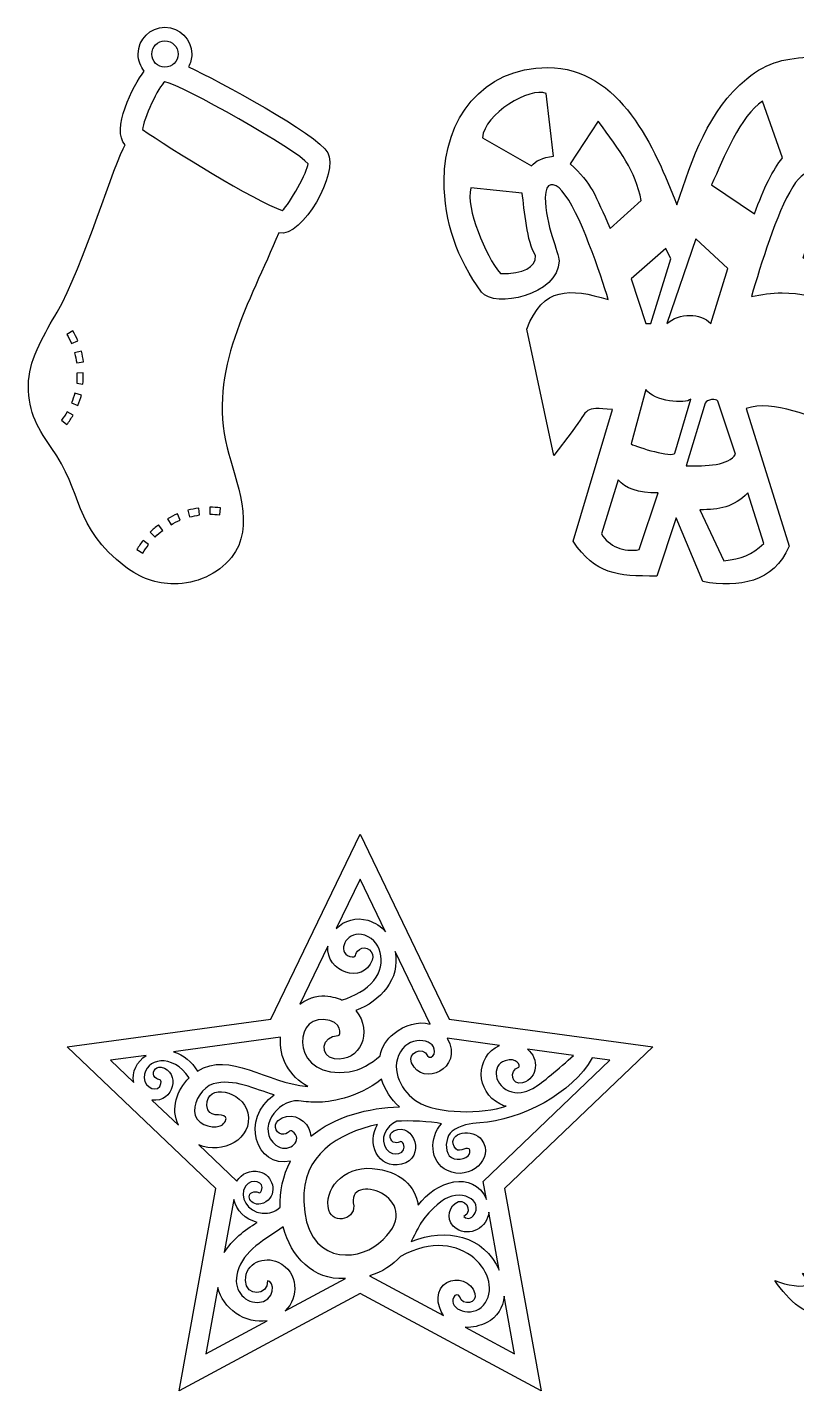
# Model space of a CAD drawing. Header units: centimetres. Extents: x 1 to 127, y -92 to 6.
# Drawn here: x 36.27 to 50.08, y -34.12 to -9.63 of the extents above; entities that cross this region are included whole.
import ezdxf

# ---------------------------------------------------------------- set-up
doc = ezdxf.new("R2010")
doc.units = ezdxf.units.CM
doc.header["$MEASUREMENT"] = 0
doc.layers.add('layer 1', color=7, linetype='Continuous')

msp = doc.modelspace()

# ---------------------------------------------------------------- linework, layer by layer
at = {"layer": 'layer 1', "color": 250}
for points, knots in [([(39.16274, -10.33747), (39.20038, -10.2689), (39.22182, -10.19015), (39.22182, -10.10641), (39.22182, -10.10641), (39.22182, -9.84086), (39.00656, -9.6256), (38.74101, -9.6256), (38.74101, -9.6256), (38.47546, -9.6256), (38.2602, -9.84086), (38.2602, -10.10641), (38.2602, -10.10641), (38.2602, -10.22255), (38.30138, -10.32907), (38.36994, -10.41218), (38.36994, -10.41218), (38.16886, -10.66681), (37.76203, -11.47661), (38.02785, -11.73538), (38.02785, -11.73538), (37.84247, -12.02048), (37.27611, -13.92237), (36.80341, -14.74532), (36.80341, -14.74532), (36.60013, -15.09916), (36.31344, -15.5589), (36.29348, -15.9747), (36.29348, -15.9747), (36.26891, -16.48536), (36.41481, -16.77496), (36.70053, -17.17425), (36.70053, -17.17425), (37.28315, -17.98825), (37.07688, -18.58836), (38.03832, -19.32276), (38.03832, -19.32276), (38.28935, -19.5145), (38.58848, -19.62559), (38.90533, -19.62559), (38.90533, -19.62559), (39.29736, -19.62562), (39.68675, -19.45541), (39.93575, -19.14942), (39.93575, -19.14942), (40.37671, -18.60746), (40.00974, -17.78298), (39.85693, -17.18027), (39.85693, -17.18027), (39.50376, -15.78653), (40.26629, -14.57707), (40.78322, -13.31922), (40.78322, -13.31922), (41.21416, -13.41619), (41.86452, -12.22357), (41.66416, -11.87875), (41.66416, -11.87875), (41.46682, -11.53892), (39.69978, -10.58391), (39.16274, -10.33747)], [0, 0, 0, 0, 0.0625, 0.0625, 0.0625, 0.0625, 0.125, 0.125, 0.125, 0.125, 0.1875, 0.1875, 0.1875, 0.1875, 0.25, 0.25, 0.25, 0.25, 0.3125, 0.3125, 0.3125, 0.3125, 0.375, 0.375, 0.375, 0.375, 0.4375, 0.4375, 0.4375, 0.4375, 0.5, 0.5, 0.5, 0.5, 0.5625, 0.5625, 0.5625, 0.5625, 0.625, 0.625, 0.625, 0.625, 0.6875, 0.6875, 0.6875, 0.6875, 0.75, 0.75, 0.75, 0.75, 0.8125, 0.8125, 0.8125, 0.8125, 0.875, 0.875, 0.875, 0.875, 1, 1, 1, 1]), ([(49.1858, -10.55089), (48.49048, -11.12078), (48.21144, -11.98522), (47.93232, -12.81256), (47.93232, -12.81256), (47.53524, -11.80184), (46.91834, -10.34866), (45.61498, -10.34866), (45.61498, -10.34866), (44.43486, -10.34866), (43.75333, -11.27807), (43.75333, -12.38206), (43.75333, -12.38206), (43.75333, -13.12177), (43.98559, -13.78971), (44.42715, -14.38269), (44.42715, -14.38269), (44.65186, -14.68445), (45.81622, -14.43889), (45.81622, -13.82065), (45.81622, -13.82065), (45.81622, -13.68774), (45.57006, -13.1656), (45.57006, -12.6841), (45.57006, -12.6841), (45.57006, -12.38733), (45.72887, -12.40713), (45.86959, -12.56386), (45.86959, -12.56386), (46.18424, -12.91438), (46.57056, -14.09495), (46.69922, -14.51398), (46.69922, -14.51398), (46.00805, -14.31378), (45.52666, -14.27893), (45.23868, -15.04742), (45.23868, -15.04742), (45.23868, -15.04742), (45.72217, -17.31671), (45.72217, -17.31671), (45.72217, -17.31671), (45.72217, -17.31671), (46.04971, -16.88585), (46.04971, -16.88585), (46.04971, -16.88585), (46.38433, -16.44571), (46.22634, -16.45813), (46.7787, -16.48911), (46.7787, -16.48911), (46.7787, -16.48911), (46.06777, -18.85939), (46.06777, -18.85939), (46.06777, -18.85939), (46.4812, -19.45547), (46.83931, -19.48499), (47.5722, -19.48499), (47.5722, -19.48499), (47.5722, -19.48499), (47.92206, -18.44016), (47.92206, -18.44016), (47.92206, -18.44016), (47.92206, -18.44016), (48.39804, -19.58473), (48.39804, -19.58473), (48.39804, -19.58473), (49.05063, -19.69779), (49.65931, -19.60394), (49.94916, -18.94924), (49.94916, -18.94924), (49.94916, -18.94924), (49.17741, -16.47259), (49.17741, -16.47259), (49.17741, -16.47259), (49.66943, -16.30702), (50.36982, -16.63205), (50.8348, -16.82085), (50.8348, -16.82085), (50.8348, -16.82085), (51.32277, -15.14127), (51.32277, -15.14127), (51.32277, -15.14127), (50.916, -14.63834), (50.50001, -14.39781), (49.82056, -14.39781), (49.82056, -14.39781), (49.63494, -14.39781), (49.45066, -14.42151), (49.27008, -14.46267), (49.27008, -14.46267), (49.44813, -13.88573), (49.70946, -12.97861), (50.01553, -12.48906), (50.01553, -12.48906), (50.27206, -12.07872), (50.6223, -12.06963), (50.44273, -12.90853), (50.44273, -12.90853), (50.38252, -13.18984), (50.28703, -13.48922), (50.20231, -13.76732), (50.20231, -13.76732), (50.62602, -14.09239), (51.1882, -14.31571), (51.69234, -14.03361), (51.69234, -14.03361), (52.06871, -13.13767), (52.52076, -11.70422), (51.91482, -10.82255), (51.91482, -10.82255), (52.16579, -10.26904), (51.76386, -9.6256), (51.14257, -9.6256), (51.14257, -9.6256), (50.78509, -9.6256), (50.47936, -9.84694), (50.35484, -10.16002), (50.35484, -10.16002), (49.90737, -10.18097), (49.57261, -10.23387), (49.1858, -10.55089)], [0, 0, 0, 0, 0.03225806, 0.03225806, 0.03225806, 0.03225806, 0.06451613, 0.06451613, 0.06451613, 0.06451613, 0.09677419, 0.09677419, 0.09677419, 0.09677419, 0.12903226, 0.12903226, 0.12903226, 0.12903226, 0.16129032, 0.16129032, 0.16129032, 0.16129032, 0.19354839, 0.19354839, 0.19354839, 0.19354839, 0.22580645, 0.22580645, 0.22580645, 0.22580645, 0.25806452, 0.25806452, 0.25806452, 0.25806452, 0.29032258, 0.29032258, 0.29032258, 0.29032258, 0.32258065, 0.32258065, 0.32258065, 0.32258065, 0.35483871, 0.35483871, 0.35483871, 0.35483871, 0.38709677, 0.38709677, 0.38709677, 0.38709677, 0.41935484, 0.41935484, 0.41935484, 0.41935484, 0.4516129, 0.4516129, 0.4516129, 0.4516129, 0.48387097, 0.48387097, 0.48387097, 0.48387097, 0.51612903, 0.51612903, 0.51612903, 0.51612903, 0.5483871, 0.5483871, 0.5483871, 0.5483871, 0.58064516, 0.58064516, 0.58064516, 0.58064516, 0.61290323, 0.61290323, 0.61290323, 0.61290323, 0.64516129, 0.64516129, 0.64516129, 0.64516129, 0.67741935, 0.67741935, 0.67741935, 0.67741935, 0.70967742, 0.70967742, 0.70967742, 0.70967742, 0.74193548, 0.74193548, 0.74193548, 0.74193548, 0.77419355, 0.77419355, 0.77419355, 0.77419355, 0.80645161, 0.80645161, 0.80645161, 0.80645161, 0.83870968, 0.83870968, 0.83870968, 0.83870968, 0.87096774, 0.87096774, 0.87096774, 0.87096774, 0.90322581, 0.90322581, 0.90322581, 0.90322581, 0.93548387, 0.93548387, 0.93548387, 0.93548387, 1, 1, 1, 1]), ([(38.74101, -10.34384), (38.87215, -10.34384), (38.97845, -10.23755), (38.97845, -10.10641), (38.97845, -10.10641), (38.97845, -9.97527), (38.87215, -9.86897), (38.74101, -9.86897), (38.74101, -9.86897), (38.60987, -9.86897), (38.50357, -9.97527), (38.50357, -10.10641), (38.50357, -10.10641), (38.50357, -10.23755), (38.60987, -10.34384), (38.74101, -10.34384)], [0, 0, 0, 0, 0.2, 0.2, 0.2, 0.2, 0.4, 0.4, 0.4, 0.4, 0.6, 0.6, 0.6, 0.6, 1, 1, 1, 1]), ([(38.33613, -11.46308), (38.35323, -11.28641), (38.62237, -10.67618), (38.73946, -10.60767), (38.73946, -10.60767), (39.02511, -10.64577), (41.13508, -11.84835), (41.30934, -12.07587), (41.30934, -12.07587), (41.31202, -12.21217), (40.97624, -12.79902), (40.84758, -12.91823), (40.84758, -12.91823), (40.35421, -12.7505), (38.8257, -11.79744), (38.33613, -11.46308)], [0, 0, 0, 0, 0.2, 0.2, 0.2, 0.2, 0.4, 0.4, 0.4, 0.4, 0.6, 0.6, 0.6, 0.6, 1, 1, 1, 1]), ([(45.71574, -11.94357), (45.52172, -11.96748), (45.39053, -12.02487), (45.32187, -12.1159), (45.32187, -12.1159), (45.32187, -12.1159), (44.44276, -11.61247), (44.44276, -11.61247), (44.44276, -11.61247), (44.46956, -11.1803), (45.297, -10.68815), (45.58819, -10.81607), (45.58819, -10.81607), (45.58819, -10.81607), (45.71574, -11.94357), (45.71574, -11.94357)], [0, 0, 0, 0, 0.2, 0.2, 0.2, 0.2, 0.4, 0.4, 0.4, 0.4, 0.6, 0.6, 0.6, 0.6, 1, 1, 1, 1]), ([(49.32649, -12.97947), (49.32649, -12.97947), (48.55679, -12.4559), (48.55679, -12.4559), (48.55679, -12.4559), (48.76929, -11.97739), (49.07434, -11.21116), (49.47189, -10.95253), (49.47189, -10.95253), (49.47189, -10.95253), (49.82981, -11.9705), (49.82981, -11.9705), (49.82981, -11.9705), (49.65828, -12.17776), (49.49052, -12.51412), (49.32649, -12.97947)], [0, 0, 0, 0, 0.2, 0.2, 0.2, 0.2, 0.4, 0.4, 0.4, 0.4, 0.6, 0.6, 0.6, 0.6, 1, 1, 1, 1]), ([(47.2928, -12.74), (47.2928, -12.74), (46.73362, -13.24343), (46.73362, -13.24343), (46.73362, -13.24343), (46.46648, -12.63602), (46.40509, -12.43163), (46.01764, -12.08005), (46.01764, -12.08005), (46.01764, -12.08005), (46.52096, -11.31045), (46.52096, -11.31045), (46.52096, -11.31045), (46.92062, -11.86608), (47.18523, -12.19216), (47.2928, -12.74)], [0, 0, 0, 0, 0.2, 0.2, 0.2, 0.2, 0.4, 0.4, 0.4, 0.4, 0.6, 0.6, 0.6, 0.6, 1, 1, 1, 1]), ([(45.39578, -13.72892), (45.39578, -13.94379), (45.18468, -14.05109), (44.76255, -14.05109), (44.76255, -14.05109), (44.49613, -13.72297), (44.13842, -12.87902), (44.2302, -12.51188), (44.2302, -12.51188), (44.2302, -12.51188), (45.15631, -12.60361), (45.15631, -12.60361), (45.15631, -12.60361), (45.19372, -12.89985), (45.23583, -13.48222), (45.39578, -13.72892)], [0, 0, 0, 0, 0.2, 0.2, 0.2, 0.2, 0.4, 0.4, 0.4, 0.4, 0.6, 0.6, 0.6, 0.6, 1, 1, 1, 1]), ([(47.74923, -14.94816), (47.74923, -14.94816), (48.27282, -13.42677), (48.27282, -13.42677), (48.27282, -13.42677), (48.27282, -13.42677), (48.84992, -13.95924), (48.84992, -13.95924), (48.84992, -13.95924), (48.84992, -13.95924), (48.53899, -14.94816), (48.53899, -14.94816), (48.53899, -14.94816), (48.35847, -14.74967), (47.98049, -14.75544), (47.74923, -14.94816)], [0, 0, 0, 0, 0.2, 0.2, 0.2, 0.2, 0.4, 0.4, 0.4, 0.4, 0.6, 0.6, 0.6, 0.6, 1, 1, 1, 1]), ([(47.37341, -14.94816), (47.37341, -14.94816), (47.10944, -14.14271), (47.10944, -14.14271), (47.10944, -14.14271), (47.10944, -14.14271), (47.73143, -13.6012), (47.73143, -13.6012), (47.73143, -13.6012), (47.73143, -13.6012), (47.82306, -13.78478), (47.82306, -13.78478), (47.82306, -13.78478), (47.82306, -13.78478), (47.46512, -14.94816), (47.46512, -14.94816), (47.46512, -14.94816), (47.46512, -14.94816), (47.37341, -14.94816), (47.37341, -14.94816)], [0, 0, 0, 0, 0.16666667, 0.16666667, 0.16666667, 0.16666667, 0.33333333, 0.33333333, 0.33333333, 0.33333333, 0.5, 0.5, 0.5, 0.5, 0.66666667, 0.66666667, 0.66666667, 0.66666667, 1, 1, 1, 1]), ([(37.17539, -15.25694), (37.17539, -15.25694), (37.06075, -15.30493), (37.06075, -15.30493), (37.06075, -15.30493), (37.03747, -15.24947), (37.01111, -15.19494), (36.98009, -15.14287), (36.98009, -15.14287), (36.98009, -15.14287), (37.08712, -15.08017), (37.08712, -15.08017), (37.08712, -15.08017), (37.12117, -15.13689), (37.15061, -15.19648), (37.17539, -15.25694)], [0, 0, 0, 0, 0.2, 0.2, 0.2, 0.2, 0.4, 0.4, 0.4, 0.4, 0.6, 0.6, 0.6, 0.6, 1, 1, 1, 1]), ([(37.27927, -15.63763), (37.27927, -15.63763), (37.15685, -15.65425), (37.15685, -15.65425), (37.15685, -15.65425), (37.14754, -15.59431), (37.13664, -15.53442), (37.11959, -15.47642), (37.11959, -15.47642), (37.11959, -15.47642), (37.24055, -15.44399), (37.24055, -15.44399), (37.24055, -15.44399), (37.25756, -15.50722), (37.26996, -15.57238), (37.27927, -15.63763)], [0, 0, 0, 0, 0.2, 0.2, 0.2, 0.2, 0.4, 0.4, 0.4, 0.4, 0.6, 0.6, 0.6, 0.6, 1, 1, 1, 1]), ([(37.27004, -15.84081), (37.27004, -15.9068), (37.27615, -15.97306), (37.26846, -16.03797), (37.26846, -16.03797), (37.26846, -16.03797), (37.15685, -16.02184), (37.15685, -16.02184), (37.15685, -16.02184), (37.16462, -15.96235), (37.15681, -15.90144), (37.15681, -15.84086), (37.15681, -15.84086), (37.15681, -15.84086), (37.27004, -15.83488), (37.27004, -15.83488), (37.27004, -15.83488), (37.27004, -15.83488), (37.27004, -15.84081), (37.27004, -15.84081)], [0, 0, 0, 0, 0.16666667, 0.16666667, 0.16666667, 0.16666667, 0.33333333, 0.33333333, 0.33333333, 0.33333333, 0.5, 0.5, 0.5, 0.5, 0.66666667, 0.66666667, 0.66666667, 0.66666667, 1, 1, 1, 1]), ([(47.10944, -17.11155), (47.10944, -17.11155), (47.37341, -16.13168), (47.37341, -16.13168), (47.37341, -16.13168), (47.51505, -16.34957), (48.09264, -16.4016), (48.18106, -16.30401), (48.18106, -16.30401), (48.18106, -16.30401), (47.89699, -17.27698), (47.89699, -17.27698), (47.89699, -17.27698), (47.84778, -17.36006), (47.23334, -17.17499), (47.10944, -17.11155)], [0, 0, 0, 0, 0.2, 0.2, 0.2, 0.2, 0.4, 0.4, 0.4, 0.4, 0.6, 0.6, 0.6, 0.6, 1, 1, 1, 1]), ([(37.24214, -16.23178), (37.22505, -16.29545), (37.2033, -16.35841), (37.17856, -16.41919), (37.17856, -16.41919), (37.17856, -16.41919), (37.06384, -16.37156), (37.06384, -16.37156), (37.06384, -16.37156), (37.08712, -16.31593), (37.10567, -16.25815), (37.12117, -16.19984), (37.12117, -16.19984), (37.12117, -16.19984), (37.24214, -16.23178), (37.24214, -16.23178)], [0, 0, 0, 0, 0.2, 0.2, 0.2, 0.2, 0.4, 0.4, 0.4, 0.4, 0.6, 0.6, 0.6, 0.6, 1, 1, 1, 1]), ([(48.09822, -17.50523), (48.09822, -17.50523), (48.43833, -16.37783), (48.43833, -16.37783), (48.43833, -16.37783), (48.46882, -16.30792), (48.64602, -16.29042), (48.66645, -16.34196), (48.66645, -16.34196), (48.66645, -16.34196), (48.98631, -17.29492), (48.98631, -17.29492), (48.98631, -17.29492), (48.86795, -17.50106), (48.46551, -17.50523), (48.09822, -17.50523)], [0, 0, 0, 0, 0.2, 0.2, 0.2, 0.2, 0.4, 0.4, 0.4, 0.4, 0.6, 0.6, 0.6, 0.6, 1, 1, 1, 1]), ([(37.09024, -16.59635), (37.05763, -16.6532), (37.02038, -16.70843), (36.98167, -16.7606), (36.98167, -16.7606), (36.98167, -16.7606), (36.88245, -16.68501), (36.88245, -16.68501), (36.88245, -16.68501), (36.91971, -16.63708), (36.95376, -16.58646), (36.98321, -16.53422), (36.98321, -16.53422), (36.98321, -16.53422), (37.09024, -16.59635), (37.09024, -16.59635)], [0, 0, 0, 0, 0.2, 0.2, 0.2, 0.2, 0.4, 0.4, 0.4, 0.4, 0.6, 0.6, 0.6, 0.6, 1, 1, 1, 1]), ([(46.87902, -17.75358), (46.99981, -17.91175), (47.2383, -17.99072), (47.59482, -17.99072), (47.59482, -17.99072), (47.59482, -17.99072), (47.25484, -19.00857), (47.25484, -19.00857), (47.25484, -19.00857), (46.98556, -19.06246), (46.70756, -18.94975), (46.57697, -18.72446), (46.57697, -18.72446), (46.57697, -18.72446), (46.87902, -17.75358), (46.87902, -17.75358)], [0, 0, 0, 0, 0.2, 0.2, 0.2, 0.2, 0.4, 0.4, 0.4, 0.4, 0.6, 0.6, 0.6, 0.6, 1, 1, 1, 1]), ([(48.34651, -18.29273), (48.69516, -18.29273), (48.94848, -18.25008), (49.20783, -17.99072), (49.20783, -17.99072), (49.20783, -17.99072), (49.49206, -18.89891), (49.49206, -18.89891), (49.49206, -18.89891), (49.26942, -19.11556), (49.09712, -19.16446), (48.77598, -19.20996), (48.77598, -19.20996), (48.77598, -19.20996), (48.34651, -18.29273), (48.34651, -18.29273)], [0, 0, 0, 0, 0.2, 0.2, 0.2, 0.2, 0.4, 0.4, 0.4, 0.4, 0.6, 0.6, 0.6, 0.6, 1, 1, 1, 1]), ([(38.78911, -18.45442), (38.84492, -18.42155), (38.90529, -18.39198), (38.96575, -18.36672), (38.96575, -18.36672), (38.96575, -18.36672), (39.01387, -18.48126), (39.01387, -18.48126), (39.01387, -18.48126), (38.95806, -18.50438), (38.90375, -18.53149), (38.85107, -18.56184), (38.85107, -18.56184), (38.85107, -18.56184), (38.78911, -18.45442), (38.78911, -18.45442)], [0, 0, 0, 0, 0.2, 0.2, 0.2, 0.2, 0.4, 0.4, 0.4, 0.4, 0.6, 0.6, 0.6, 0.6, 1, 1, 1, 1]), ([(39.18435, -18.42251), (39.18435, -18.42251), (39.15337, -18.30252), (39.15337, -18.30252), (39.15337, -18.30252), (39.21537, -18.28543), (39.28045, -18.27234), (39.3471, -18.2635), (39.3471, -18.2635), (39.3471, -18.2635), (39.36266, -18.38666), (39.36266, -18.38666), (39.36266, -18.38666), (39.30215, -18.39462), (39.24323, -18.4067), (39.18435, -18.42251)], [0, 0, 0, 0, 0.2, 0.2, 0.2, 0.2, 0.4, 0.4, 0.4, 0.4, 0.6, 0.6, 0.6, 0.6, 1, 1, 1, 1]), ([(39.54861, -18.24548), (39.61219, -18.24548), (39.67726, -18.25203), (39.74079, -18.26008), (39.74079, -18.26008), (39.74079, -18.26008), (39.72537, -18.38561), (39.72537, -18.38561), (39.72537, -18.38561), (39.66641, -18.37814), (39.60749, -18.37216), (39.54861, -18.37216), (39.54861, -18.37216), (39.54861, -18.37216), (39.544, -18.24548), (39.544, -18.24548), (39.544, -18.24548), (39.544, -18.24548), (39.54861, -18.24548), (39.54861, -18.24548)], [0, 0, 0, 0, 0.16666667, 0.16666667, 0.16666667, 0.16666667, 0.33333333, 0.33333333, 0.33333333, 0.33333333, 0.5, 0.5, 0.5, 0.5, 0.66666667, 0.66666667, 0.66666667, 0.66666667, 1, 1, 1, 1]), ([(38.47754, -18.69551), (38.52402, -18.64877), (38.57359, -18.60482), (38.62473, -18.56466), (38.62473, -18.56466), (38.62473, -18.56466), (38.70075, -18.66305), (38.70075, -18.66305), (38.70075, -18.66305), (38.65264, -18.69995), (38.60769, -18.74029), (38.56432, -18.78304), (38.56432, -18.78304), (38.56432, -18.78304), (38.47754, -18.69551), (38.47754, -18.69551)], [0, 0, 0, 0, 0.2, 0.2, 0.2, 0.2, 0.4, 0.4, 0.4, 0.4, 0.6, 0.6, 0.6, 0.6, 1, 1, 1, 1]), ([(38.23723, -19.00872), (38.2698, -18.95186), (38.30697, -18.89653), (38.34726, -18.84429), (38.34726, -18.84429), (38.34726, -18.84429), (38.44494, -18.91956), (38.44494, -18.91956), (38.44494, -18.91956), (38.4093, -18.96763), (38.37516, -19.01855), (38.34581, -19.07076), (38.34581, -19.07076), (38.34581, -19.07076), (38.23723, -19.00872), (38.23723, -19.00872)], [0, 0, 0, 0, 0.2, 0.2, 0.2, 0.2, 0.4, 0.4, 0.4, 0.4, 0.6, 0.6, 0.6, 0.6, 1, 1, 1, 1]), ([(39.65391, -30.48857), (39.65391, -30.48857), (38.99597, -34.11881), (38.99597, -34.11881), (38.99597, -34.11881), (38.99597, -34.11881), (42.24515, -32.37128), (42.24515, -32.37128), (42.24515, -32.37128), (42.24515, -32.37128), (45.49436, -34.11882), (45.49436, -34.11882), (45.49436, -34.11882), (45.49436, -34.11882), (44.83641, -30.48866), (44.83641, -30.48866), (44.83641, -30.48866), (44.83641, -30.48866), (47.50248, -27.9385), (47.50248, -27.9385), (47.50248, -27.9385), (47.50248, -27.9385), (43.8467, -27.44245), (43.8467, -27.44245), (43.8467, -27.44245), (43.8467, -27.44245), (42.24521, -24.11882), (42.24521, -24.11882), (42.24521, -24.11882), (42.24521, -24.11882), (40.64373, -27.44239), (40.64373, -27.44239), (40.64373, -27.44239), (40.64373, -27.44239), (36.9879, -27.93846), (36.9879, -27.93846), (36.9879, -27.93846), (36.9879, -27.93846), (39.65391, -30.48857), (39.65391, -30.48857)], [0, 0, 0, 0, 0.09090909, 0.09090909, 0.09090909, 0.09090909, 0.18181818, 0.18181818, 0.18181818, 0.18181818, 0.27272727, 0.27272727, 0.27272727, 0.27272727, 0.36363636, 0.36363636, 0.36363636, 0.36363636, 0.45454545, 0.45454545, 0.45454545, 0.45454545, 0.54545455, 0.54545455, 0.54545455, 0.54545455, 0.63636364, 0.63636364, 0.63636364, 0.63636364, 0.72727273, 0.72727273, 0.72727273, 0.72727273, 0.81818182, 0.81818182, 0.81818182, 0.81818182, 1, 1, 1, 1]), ([(54.03364, -33.7292), (54.1264, -33.87285), (54.23491, -33.99548), (54.35647, -34.10072), (54.35647, -34.10072), (54.34444, -33.96799), (54.36605, -33.83305), (54.44761, -33.69418), (54.44761, -33.69418), (54.70154, -33.84055), (54.96253, -33.97383), (55.26313, -34.03338), (55.26313, -34.03338), (55.20745, -33.89075), (55.19414, -33.74697), (55.27401, -33.60069), (55.27401, -33.60069), (55.4796, -33.76344), (55.70619, -33.89851), (55.97427, -33.97886), (55.97427, -33.97886), (55.89664, -33.86978), (55.8206, -33.76023), (55.79478, -33.63721), (55.79478, -33.63721), (56.02939, -33.73539), (56.2654, -33.7935), (56.50362, -33.78705), (56.50362, -33.78705), (56.29973, -33.68388), (56.19141, -33.5601), (56.12656, -33.42693), (56.12656, -33.42693), (56.60821, -33.59457), (57.10793, -33.68897), (57.67219, -33.52188), (57.67219, -33.52188), (57.35717, -33.43398), (57.06034, -33.32751), (56.83846, -33.1446), (56.83846, -33.1446), (57.29438, -33.20042), (57.7333, -33.3212), (58.26434, -33.09031), (58.26434, -33.09031), (58.06001, -33.02273), (57.87397, -32.95082), (57.70049, -32.87599), (57.70049, -32.87599), (57.98481, -32.86063), (58.26001, -32.81987), (58.53154, -32.76881), (58.53154, -32.76881), (58.4961, -32.73589), (58.46065, -32.70297), (58.42521, -32.67006), (58.42521, -32.67006), (58.67532, -32.58729), (58.90829, -32.487), (58.98968, -32.23166), (58.98968, -32.23166), (58.77584, -32.28485), (58.5579, -32.32526), (58.33095, -32.33753), (58.33095, -32.33753), (58.36937, -32.27912), (58.409, -32.22392), (58.42803, -32.11352), (58.42803, -32.11352), (58.14196, -32.18278), (57.85265, -32.20256), (57.55945, -32.16266), (57.55945, -32.16266), (57.72207, -32.09853), (57.88104, -32.03413), (57.92719, -31.96181), (57.92719, -31.96181), (57.565, -31.99211), (57.1692, -31.8192), (56.73782, -31.43116), (56.73782, -31.43116), (56.93194, -31.4838), (57.13075, -31.55647), (57.2948, -31.48101), (57.2948, -31.48101), (57.16617, -31.38507), (57.08607, -31.29137), (57.00524, -31.19763), (57.00524, -31.19763), (57.26534, -31.29488), (57.53198, -31.44793), (57.83396, -31.37888), (57.83396, -31.37888), (57.7051, -31.31009), (57.62412, -31.2133), (57.57594, -31.09735), (57.57594, -31.09735), (57.84525, -31.20153), (58.10697, -31.26032), (58.3417, -31.15706), (58.3417, -31.15706), (58.18455, -31.0771), (58.03237, -30.99287), (57.91503, -30.87875), (57.91503, -30.87875), (58.18465, -30.87261), (58.41623, -30.81772), (58.49117, -30.56212), (58.49117, -30.56212), (57.98332, -30.54077), (57.35846, -30.37589), (56.42904, -29.83741), (56.42904, -29.83741), (56.6294, -29.83863), (56.83285, -29.84751), (57.0582, -29.91), (57.0582, -29.91), (56.95756, -29.84259), (56.9075, -29.75293), (56.91851, -29.63642), (56.91851, -29.63642), (57.14585, -29.7291), (57.38092, -29.80069), (57.64377, -29.79698), (57.64377, -29.79698), (57.48211, -29.71223), (57.38245, -29.61486), (57.33415, -29.50705), (57.33415, -29.50705), (57.62506, -29.58193), (58.22174, -29.46435), (57.74602, -29.26919), (57.74602, -29.26919), (57.63711, -29.22451), (57.48408, -29.21554), (57.36029, -29.18725), (57.36029, -29.18725), (57.41771, -29.08391), (57.23472, -28.99396), (56.76157, -28.92022), (56.76157, -28.92022), (56.83089, -28.81067), (56.28642, -28.59527), (55.96681, -28.41865), (55.96681, -28.41865), (56.14918, -28.45054), (56.29705, -28.44307), (56.34956, -28.32678), (56.34956, -28.32678), (56.57603, -28.40666), (56.74737, -28.43066), (56.72186, -28.25523), (56.72186, -28.25523), (56.94182, -28.29629), (57.09875, -28.30034), (57.03057, -28.17214), (57.03057, -28.17214), (56.58552, -28.18051), (56.17805, -27.94017), (55.78415, -27.60989), (55.78415, -27.60989), (56.09548, -27.65919), (56.43293, -27.73013), (56.32625, -27.43294), (56.32625, -27.43294), (56.54748, -27.5179), (56.67309, -27.50705), (56.65894, -27.35614), (56.65894, -27.35614), (55.8226, -27.11508), (55.06414, -26.61842), (54.52094, -25.41508), (54.52094, -25.41508), (54.6155, -25.45993), (54.71008, -25.50477), (54.80466, -25.54962), (54.80466, -25.54962), (54.74123, -25.38099), (54.6778, -25.21236), (54.61438, -25.04374), (54.61438, -25.04374), (54.71415, -24.92855), (54.81394, -24.81335), (54.91373, -24.69815), (54.91373, -24.69815), (54.76568, -24.67644), (54.61765, -24.65474), (54.46962, -24.63304), (54.46962, -24.63304), (54.40864, -24.46164), (54.34765, -24.29023), (54.28666, -24.11882), (54.28666, -24.11882), (54.21323, -24.29643), (54.1398, -24.47404), (54.06636, -24.65165), (54.06636, -24.65165), (53.85487, -24.66029), (53.64337, -24.66893), (53.43188, -24.67757), (53.43188, -24.67757), (53.59823, -24.79887), (53.76458, -24.92016), (53.93092, -25.04145), (53.93092, -25.04145), (53.86243, -25.23445), (53.79394, -25.42744), (53.72544, -25.62043), (53.72544, -25.62043), (53.84862, -25.5626), (53.97181, -25.50477), (54.09498, -25.44696), (54.09498, -25.44696), (53.48685, -26.03826), (53.69896, -26.73527), (52.02827, -27.3458), (52.02827, -27.3458), (52.07852, -27.42048), (52.18281, -27.47219), (52.43636, -27.4604), (52.43636, -27.4604), (52.5276, -27.5845), (52.73341, -27.54445), (52.92372, -27.5266), (52.92372, -27.5266), (52.64507, -27.74894), (52.46675, -27.99209), (51.62998, -28.09844), (51.62998, -28.09844), (51.74854, -28.1922), (51.89451, -28.23447), (52.0735, -28.21464), (52.0735, -28.21464), (52.1262, -28.35516), (52.25495, -28.34774), (52.40498, -28.29892), (52.40498, -28.29892), (52.42991, -28.3757), (52.54032, -28.40248), (52.7362, -28.37929), (52.7362, -28.37929), (52.43309, -28.59132), (52.15057, -28.84096), (51.7652, -28.90247), (51.7652, -28.90247), (51.78939, -28.96177), (51.80736, -29.01557), (51.78148, -29.03099), (51.78148, -29.03099), (51.62425, -29.0983), (51.46415, -29.15203), (51.28406, -29.11075), (51.28406, -29.11075), (51.29665, -29.15312), (51.30599, -29.1957), (51.30816, -29.23877), (51.30816, -29.23877), (51.17999, -29.32584), (51.02091, -29.3252), (50.84779, -29.28468), (50.84779, -29.28468), (50.97067, -29.44068), (51.109, -29.53362), (51.28132, -29.48793), (51.28132, -29.48793), (51.26829, -29.55537), (51.19861, -29.61787), (51.11716, -29.67934), (51.11716, -29.67934), (51.28258, -29.6968), (51.45487, -29.66586), (51.63625, -29.57067), (51.63625, -29.57067), (51.66313, -29.68084), (51.57884, -29.73975), (51.48197, -29.79285), (51.48197, -29.79285), (51.65874, -29.79392), (51.83379, -29.76832), (52.00651, -29.70738), (52.00651, -29.70738), (51.68184, -29.9728), (51.69309, -30.26007), (50.23713, -30.45181), (50.23713, -30.45181), (50.28604, -30.68884), (50.4317, -30.75387), (50.6213, -30.74076), (50.6213, -30.74076), (50.61465, -30.83175), (50.47503, -30.88052), (50.34324, -30.9318), (50.34324, -30.9318), (50.54915, -30.98621), (50.75675, -30.96075), (50.96522, -30.89492), (50.96522, -30.89492), (50.93762, -30.99913), (50.86316, -31.09107), (50.77177, -31.17858), (50.77177, -31.17858), (50.98278, -31.22244), (51.18531, -31.13683), (51.38605, -31.02439), (51.38605, -31.02439), (51.35476, -31.14294), (51.31159, -31.22836), (51.26741, -31.31099), (51.26741, -31.31099), (51.40111, -31.31366), (51.53368, -31.29907), (51.666, -31.28091), (51.666, -31.28091), (51.438, -31.39731), (51.24367, -31.52785), (51.12339, -31.68958), (51.12339, -31.68958), (50.94381, -31.86132), (50.71408, -31.89297), (50.4827, -31.92012), (50.4827, -31.92012), (50.65425, -31.98086), (50.77234, -32.0451), (50.86046, -32.11132), (50.86046, -32.11132), (50.64741, -32.09647), (50.43492, -32.08256), (50.18598, -32.00635), (50.18598, -32.00635), (50.23439, -32.08563), (50.29252, -32.15381), (50.36041, -32.21089), (50.36041, -32.21089), (50.15396, -32.27127), (49.92515, -32.2254), (49.68823, -32.14111), (49.68823, -32.14111), (49.94792, -32.49969), (50.23183, -32.82537), (50.80113, -32.76318), (50.80113, -32.76318), (50.78503, -32.84671), (50.68816, -32.90674), (50.5546, -32.95607), (50.5546, -32.95607), (50.78983, -33.217), (51.17673, -33.23318), (51.6487, -33.11205), (51.6487, -33.11205), (51.55277, -33.27708), (51.35299, -33.38871), (51.09493, -33.47041), (51.09493, -33.47041), (51.55724, -33.5721), (52.0148, -33.5653), (52.46659, -33.42753), (52.46659, -33.42753), (52.31455, -33.53096), (52.19217, -33.64533), (52.08827, -33.76652), (52.08827, -33.76652), (52.33346, -33.71274), (52.57928, -33.66863), (52.82685, -33.65129), (52.82685, -33.65129), (52.75773, -33.78916), (52.67645, -33.89717), (52.59475, -34.00425), (52.59475, -34.00425), (52.89927, -33.97692), (53.19956, -33.88524), (53.49793, -33.76434), (53.49793, -33.76434), (53.62659, -33.82956), (53.69587, -33.95284), (53.72148, -34.11882), (53.72148, -34.11882), (53.82778, -34.02306), (53.93213, -33.89771), (54.03364, -33.7292)], [0, 0, 0, 0, 0.01041667, 0.01041667, 0.01041667, 0.01041667, 0.02083333, 0.02083333, 0.02083333, 0.02083333, 0.03125, 0.03125, 0.03125, 0.03125, 0.04166667, 0.04166667, 0.04166667, 0.04166667, 0.05208333, 0.05208333, 0.05208333, 0.05208333, 0.0625, 0.0625, 0.0625, 0.0625, 0.07291667, 0.07291667, 0.07291667, 0.07291667, 0.08333333, 0.08333333, 0.08333333, 0.08333333, 0.09375, 0.09375, 0.09375, 0.09375, 0.10416667, 0.10416667, 0.10416667, 0.10416667, 0.11458333, 0.11458333, 0.11458333, 0.11458333, 0.125, 0.125, 0.125, 0.125, 0.13541667, 0.13541667, 0.13541667, 0.13541667, 0.14583333, 0.14583333, 0.14583333, 0.14583333, 0.15625, 0.15625, 0.15625, 0.15625, 0.16666667, 0.16666667, 0.16666667, 0.16666667, 0.17708333, 0.17708333, 0.17708333, 0.17708333, 0.1875, 0.1875, 0.1875, 0.1875, 0.19791667, 0.19791667, 0.19791667, 0.19791667, 0.20833333, 0.20833333, 0.20833333, 0.20833333, 0.21875, 0.21875, 0.21875, 0.21875, 0.22916667, 0.22916667, 0.22916667, 0.22916667, 0.23958333, 0.23958333, 0.23958333, 0.23958333, 0.25, 0.25, 0.25, 0.25, 0.26041667, 0.26041667, 0.26041667, 0.26041667, 0.27083333, 0.27083333, 0.27083333, 0.27083333, 0.28125, 0.28125, 0.28125, 0.28125, 0.29166667, 0.29166667, 0.29166667, 0.29166667, 0.30208333, 0.30208333, 0.30208333, 0.30208333, 0.3125, 0.3125, 0.3125, 0.3125, 0.32291667, 0.32291667, 0.32291667, 0.32291667, 0.33333333, 0.33333333, 0.33333333, 0.33333333, 0.34375, 0.34375, 0.34375, 0.34375, 0.35416667, 0.35416667, 0.35416667, 0.35416667, 0.36458333, 0.36458333, 0.36458333, 0.36458333, 0.375, 0.375, 0.375, 0.375, 0.38541667, 0.38541667, 0.38541667, 0.38541667, 0.39583333, 0.39583333, 0.39583333, 0.39583333, 0.40625, 0.40625, 0.40625, 0.40625, 0.41666667, 0.41666667, 0.41666667, 0.41666667, 0.42708333, 0.42708333, 0.42708333, 0.42708333, 0.4375, 0.4375, 0.4375, 0.4375, 0.44791667, 0.44791667, 0.44791667, 0.44791667, 0.45833333, 0.45833333, 0.45833333, 0.45833333, 0.46875, 0.46875, 0.46875, 0.46875, 0.47916667, 0.47916667, 0.47916667, 0.47916667, 0.48958333, 0.48958333, 0.48958333, 0.48958333, 0.5, 0.5, 0.5, 0.5, 0.51041667, 0.51041667, 0.51041667, 0.51041667, 0.52083333, 0.52083333, 0.52083333, 0.52083333, 0.53125, 0.53125, 0.53125, 0.53125, 0.54166667, 0.54166667, 0.54166667, 0.54166667, 0.55208333, 0.55208333, 0.55208333, 0.55208333, 0.5625, 0.5625, 0.5625, 0.5625, 0.57291667, 0.57291667, 0.57291667, 0.57291667, 0.58333333, 0.58333333, 0.58333333, 0.58333333, 0.59375, 0.59375, 0.59375, 0.59375, 0.60416667, 0.60416667, 0.60416667, 0.60416667, 0.61458333, 0.61458333, 0.61458333, 0.61458333, 0.625, 0.625, 0.625, 0.625, 0.63541667, 0.63541667, 0.63541667, 0.63541667, 0.64583333, 0.64583333, 0.64583333, 0.64583333, 0.65625, 0.65625, 0.65625, 0.65625, 0.66666667, 0.66666667, 0.66666667, 0.66666667, 0.67708333, 0.67708333, 0.67708333, 0.67708333, 0.6875, 0.6875, 0.6875, 0.6875, 0.69791667, 0.69791667, 0.69791667, 0.69791667, 0.70833333, 0.70833333, 0.70833333, 0.70833333, 0.71875, 0.71875, 0.71875, 0.71875, 0.72916667, 0.72916667, 0.72916667, 0.72916667, 0.73958333, 0.73958333, 0.73958333, 0.73958333, 0.75, 0.75, 0.75, 0.75, 0.76041667, 0.76041667, 0.76041667, 0.76041667, 0.77083333, 0.77083333, 0.77083333, 0.77083333, 0.78125, 0.78125, 0.78125, 0.78125, 0.79166667, 0.79166667, 0.79166667, 0.79166667, 0.80208333, 0.80208333, 0.80208333, 0.80208333, 0.8125, 0.8125, 0.8125, 0.8125, 0.82291667, 0.82291667, 0.82291667, 0.82291667, 0.83333333, 0.83333333, 0.83333333, 0.83333333, 0.84375, 0.84375, 0.84375, 0.84375, 0.85416667, 0.85416667, 0.85416667, 0.85416667, 0.86458333, 0.86458333, 0.86458333, 0.86458333, 0.875, 0.875, 0.875, 0.875, 0.88541667, 0.88541667, 0.88541667, 0.88541667, 0.89583333, 0.89583333, 0.89583333, 0.89583333, 0.90625, 0.90625, 0.90625, 0.90625, 0.91666667, 0.91666667, 0.91666667, 0.91666667, 0.92708333, 0.92708333, 0.92708333, 0.92708333, 0.9375, 0.9375, 0.9375, 0.9375, 0.94791667, 0.94791667, 0.94791667, 0.94791667, 0.95833333, 0.95833333, 0.95833333, 0.95833333, 0.96875, 0.96875, 0.96875, 0.96875, 0.97916667, 0.97916667, 0.97916667, 0.97916667, 1, 1, 1, 1]), ([(42.38546, -25.66857), (42.17484, -25.60551), (41.96192, -25.66697), (41.81628, -25.8169), (41.81628, -25.8169), (41.81628, -25.8169), (42.24521, -24.92671), (42.24521, -24.92671), (42.24521, -24.92671), (42.24521, -24.92671), (42.70308, -25.87695), (42.70308, -25.87695), (42.70308, -25.87695), (42.62333, -25.78127), (42.51921, -25.70861), (42.38546, -25.66857)], [0, 0, 0, 0, 0.2, 0.2, 0.2, 0.2, 0.4, 0.4, 0.4, 0.4, 0.6, 0.6, 0.6, 0.6, 1, 1, 1, 1]), ([(42.49263, -26.74699), (42.35458, -26.91422), (42.14085, -27.03395), (41.9289, -27.09722), (41.9289, -27.09722), (41.86075, -27.0916), (41.54732, -26.89901), (41.1629, -27.17285), (41.1629, -27.17285), (41.1629, -27.17285), (41.66457, -26.1317), (41.66457, -26.1317), (41.66457, -26.1317), (41.62538, -26.59612), (42.29488, -26.83025), (42.46327, -26.38201), (42.46327, -26.38201), (42.51936, -26.23256), (42.34522, -26.10814), (42.23142, -26.1917), (42.23142, -26.1917), (42.12976, -26.26636), (42.19979, -26.3619), (42.05997, -26.3157), (42.05997, -26.3157), (41.82204, -26.2371), (41.98972, -25.8748), (42.26674, -25.9216), (42.26674, -25.9216), (42.6268, -25.98242), (42.73628, -26.45175), (42.49263, -26.74699)], [0, 0, 0, 0, 0.11111111, 0.11111111, 0.11111111, 0.11111111, 0.22222222, 0.22222222, 0.22222222, 0.22222222, 0.33333333, 0.33333333, 0.33333333, 0.33333333, 0.44444444, 0.44444444, 0.44444444, 0.44444444, 0.55555556, 0.55555556, 0.55555556, 0.55555556, 0.66666667, 0.66666667, 0.66666667, 0.66666667, 0.77777778, 0.77777778, 0.77777778, 0.77777778, 1, 1, 1, 1]), ([(42.05056, -28.38852), (41.02195, -28.53659), (41.02268, -27.41075), (41.5883, -27.44954), (41.5883, -27.44954), (41.93453, -27.4733), (41.90556, -27.74262), (41.84998, -27.74044), (41.84998, -27.74044), (41.55052, -27.72876), (41.50806, -28.12138), (41.78624, -28.15663), (41.78624, -28.15663), (42.24476, -28.21471), (42.48174, -27.67499), (42.16936, -27.28942), (42.16936, -27.28942), (42.60919, -27.12147), (42.96982, -26.72818), (42.87349, -26.23064), (42.87349, -26.23064), (42.87349, -26.23064), (43.50154, -27.53403), (43.50154, -27.53403), (43.50154, -27.53403), (43.28682, -27.47058), (43.04896, -27.55059), (42.85394, -27.69956), (42.85394, -27.69956), (42.71492, -27.80576), (42.63444, -27.94652), (42.60369, -28.10062), (42.60369, -28.10062), (42.44226, -28.24779), (42.24994, -28.35978), (42.05056, -28.38852)], [0, 0, 0, 0, 0.1, 0.1, 0.1, 0.1, 0.2, 0.2, 0.2, 0.2, 0.3, 0.3, 0.3, 0.3, 0.4, 0.4, 0.4, 0.4, 0.5, 0.5, 0.5, 0.5, 0.6, 0.6, 0.6, 0.6, 0.7, 0.7, 0.7, 0.7, 0.8, 0.8, 0.8, 0.8, 1, 1, 1, 1]), ([(41.30414, -28.65176), (40.5545, -28.59538), (39.90523, -28.00837), (39.32277, -28.37785), (39.32277, -28.37785), (39.22055, -28.21306), (39.08333, -28.08098), (38.89647, -28.02963), (38.89647, -28.02963), (38.89647, -28.02963), (40.81799, -27.7689), (40.81799, -27.7689), (40.81799, -27.7689), (40.7764, -28.12341), (40.98343, -28.48135), (41.30414, -28.65176)], [0, 0, 0, 0, 0.2, 0.2, 0.2, 0.2, 0.4, 0.4, 0.4, 0.4, 0.6, 0.6, 0.6, 0.6, 1, 1, 1, 1]), ([(43.26942, -28.92352), (43.00672, -28.76053), (42.77081, -28.36562), (42.96747, -28.03081), (42.96747, -28.03081), (43.15431, -27.7127), (43.64898, -27.80396), (43.57342, -28.07208), (43.57342, -28.07208), (43.5603, -28.11849), (43.48147, -28.16098), (43.4555, -28.10313), (43.4555, -28.10313), (43.37284, -27.9191), (43.08745, -28.04723), (43.17008, -28.23129), (43.17008, -28.23129), (43.36566, -28.66686), (44.11137, -28.34175), (43.81075, -27.78772), (43.81075, -27.78772), (43.81075, -27.78772), (44.75037, -27.91522), (44.75037, -27.91522), (44.75037, -27.91522), (44.30148, -28.11125), (44.32062, -28.75697), (44.75209, -28.96329), (44.75209, -28.96329), (44.83027, -29.00066), (44.78854, -28.99942), (44.86739, -29.00655), (44.86739, -29.00655), (44.44037, -29.14956), (43.63866, -29.15263), (43.26942, -28.92352)], [0, 0, 0, 0, 0.1, 0.1, 0.1, 0.1, 0.2, 0.2, 0.2, 0.2, 0.3, 0.3, 0.3, 0.3, 0.4, 0.4, 0.4, 0.4, 0.5, 0.5, 0.5, 0.5, 0.6, 0.6, 0.6, 0.6, 0.7, 0.7, 0.7, 0.7, 0.8, 0.8, 0.8, 0.8, 1, 1, 1, 1]), ([(38.40179, -28.09677), (38.23963, -28.20475), (38.13932, -28.38935), (38.18198, -28.58463), (38.18198, -28.58463), (38.18198, -28.58463), (37.7626, -28.18349), (37.7626, -28.18349), (37.7626, -28.18349), (37.7626, -28.18349), (38.40179, -28.09677), (38.40179, -28.09677)], [0, 0, 0, 0, 0.25, 0.25, 0.25, 0.25, 0.5, 0.5, 0.5, 0.5, 1, 1, 1, 1]), ([(39.17523, -28.49739), (38.95209, -28.72284), (38.83962, -29.04772), (38.98198, -29.34985), (38.98198, -29.34985), (38.98198, -29.34985), (38.50774, -28.89624), (38.50774, -28.89624), (38.50774, -28.89624), (38.90914, -28.95956), (39.02236, -28.38062), (38.67185, -28.3079), (38.67185, -28.3079), (38.56012, -28.28477), (38.4915, -28.42148), (38.56306, -28.49262), (38.56306, -28.49262), (38.62721, -28.55636), (38.68569, -28.50267), (38.66954, -28.6), (38.66954, -28.6), (38.63895, -28.78443), (38.3661, -28.68678), (38.36843, -28.49748), (38.36843, -28.49748), (38.37288, -28.13702), (38.88585, -28.04761), (39.17523, -28.49739)], [0, 0, 0, 0, 0.125, 0.125, 0.125, 0.125, 0.25, 0.25, 0.25, 0.25, 0.375, 0.375, 0.375, 0.375, 0.5, 0.5, 0.5, 0.5, 0.625, 0.625, 0.625, 0.625, 0.75, 0.75, 0.75, 0.75, 1, 1, 1, 1]), ([(42.57572, -31.47481), (42.16816, -31.81089), (41.27286, -31.84443), (41.23216, -30.71685), (41.23216, -30.71685), (41.20233, -29.88991), (41.83523, -29.49995), (42.55792, -29.3334), (42.55792, -29.3334), (42.35559, -29.66136), (42.55826, -30.15225), (42.98831, -30.04974), (42.98831, -30.04974), (43.43262, -29.94383), (43.22314, -29.28028), (42.85141, -29.44922), (42.85141, -29.44922), (42.74756, -29.49644), (42.77279, -29.64731), (42.87253, -29.66253), (42.87253, -29.66253), (42.96195, -29.67618), (42.97745, -29.59832), (43.02186, -29.68644), (43.02186, -29.68644), (43.10598, -29.85335), (42.82802, -29.93552), (42.71825, -29.78129), (42.71825, -29.78129), (42.58989, -29.60097), (42.70107, -29.36313), (42.90393, -29.27903), (42.90393, -29.27903), (43.10491, -29.26123), (43.51472, -29.28271), (43.70877, -29.3217), (43.70877, -29.3217), (43.48283, -29.56), (43.48719, -30.01151), (43.81314, -30.16525), (43.81314, -30.16525), (44.21903, -30.3567), (44.66382, -29.94518), (44.43231, -29.61704), (44.43231, -29.61704), (44.27467, -29.39362), (43.80974, -29.47021), (43.93223, -29.72862), (43.93223, -29.72862), (44.00637, -29.88503), (44.13357, -29.72799), (44.20048, -29.77279), (44.20048, -29.77279), (44.23667, -29.79698), (44.20597, -29.87797), (44.18202, -29.89909), (44.18202, -29.89909), (44.08553, -29.98415), (43.876, -29.99171), (43.81739, -29.85188), (43.81739, -29.85188), (43.76593, -29.7292), (43.7923, -29.54347), (43.90042, -29.45398), (43.90042, -29.45398), (44.02958, -29.34713), (44.23256, -29.31905), (44.3932, -29.30812), (44.3932, -29.30812), (45.1288, -29.25824), (46.06764, -28.77644), (46.40903, -28.14027), (46.40903, -28.14027), (46.40903, -28.14027), (46.72777, -28.18353), (46.72777, -28.18353), (46.72777, -28.18353), (46.72777, -28.18353), (44.45458, -30.35789), (44.45458, -30.35789), (44.45458, -30.35789), (44.45458, -30.35789), (44.51394, -30.68539), (44.51394, -30.68539), (44.51394, -30.68539), (44.26878, -30.12774), (43.60227, -30.36147), (43.28734, -30.78451), (43.28734, -30.78451), (43.23524, -30.44303), (42.9769, -30.16997), (42.46125, -30.12569), (42.46125, -30.12569), (41.92693, -30.07981), (41.5806, -30.52487), (41.68353, -30.87456), (41.68353, -30.87456), (41.76639, -31.15604), (42.20286, -31.02757), (42.12002, -30.74609), (42.12002, -30.74609), (42.05168, -30.16209), (43.51999, -30.69615), (42.57572, -31.47481)], [0, 0, 0, 0, 0.03703704, 0.03703704, 0.03703704, 0.03703704, 0.07407407, 0.07407407, 0.07407407, 0.07407407, 0.11111111, 0.11111111, 0.11111111, 0.11111111, 0.14814815, 0.14814815, 0.14814815, 0.14814815, 0.18518519, 0.18518519, 0.18518519, 0.18518519, 0.22222222, 0.22222222, 0.22222222, 0.22222222, 0.25925926, 0.25925926, 0.25925926, 0.25925926, 0.2962963, 0.2962963, 0.2962963, 0.2962963, 0.33333333, 0.33333333, 0.33333333, 0.33333333, 0.37037037, 0.37037037, 0.37037037, 0.37037037, 0.40740741, 0.40740741, 0.40740741, 0.40740741, 0.44444444, 0.44444444, 0.44444444, 0.44444444, 0.48148148, 0.48148148, 0.48148148, 0.48148148, 0.51851852, 0.51851852, 0.51851852, 0.51851852, 0.55555556, 0.55555556, 0.55555556, 0.55555556, 0.59259259, 0.59259259, 0.59259259, 0.59259259, 0.62962963, 0.62962963, 0.62962963, 0.62962963, 0.66666667, 0.66666667, 0.66666667, 0.66666667, 0.7037037, 0.7037037, 0.7037037, 0.7037037, 0.74074074, 0.74074074, 0.74074074, 0.74074074, 0.77777778, 0.77777778, 0.77777778, 0.77777778, 0.81481481, 0.81481481, 0.81481481, 0.81481481, 0.85185185, 0.85185185, 0.85185185, 0.85185185, 0.88888889, 0.88888889, 0.88888889, 0.88888889, 0.92592593, 0.92592593, 0.92592593, 0.92592593, 1, 1, 1, 1]), ([(44.96696, -28.75175), (44.6463, -28.66152), (44.59062, -28.27807), (44.84793, -28.18998), (44.84793, -28.18998), (45.06278, -28.11644), (45.1343, -28.28867), (45.0916, -28.3047), (45.0916, -28.3047), (44.91378, -28.37147), (44.96422, -28.641), (45.16226, -28.58575), (45.16226, -28.58575), (45.44325, -28.50736), (45.45949, -28.14872), (45.24955, -27.98295), (45.24955, -27.98295), (45.24955, -27.98295), (46.07363, -28.09477), (46.07363, -28.09477), (46.07363, -28.09477), (45.83532, -28.32139), (45.48022, -28.60919), (45.39185, -28.66234), (45.39185, -28.66234), (45.26499, -28.73857), (45.11692, -28.79396), (44.96696, -28.75175)], [0, 0, 0, 0, 0.125, 0.125, 0.125, 0.125, 0.25, 0.25, 0.25, 0.25, 0.375, 0.375, 0.375, 0.375, 0.5, 0.5, 0.5, 0.5, 0.625, 0.625, 0.625, 0.625, 0.75, 0.75, 0.75, 0.75, 1, 1, 1, 1]), ([(40.48332, -30.92777), (40.22934, -30.90916), (40.05403, -30.64073), (40.19033, -30.43968), (40.19033, -30.43968), (40.2892, -30.29382), (40.54959, -30.36431), (40.47487, -30.52147), (40.47487, -30.52147), (40.43544, -30.60442), (40.41935, -30.53228), (40.33643, -30.54688), (40.33643, -30.54688), (40.15386, -30.57902), (40.3008, -30.88037), (40.55341, -30.72252), (40.55341, -30.72252), (40.77685, -30.58289), (40.67868, -30.23614), (40.43592, -30.18411), (40.43592, -30.18411), (40.27492, -30.14963), (40.11552, -30.21393), (40.02997, -30.35227), (40.02997, -30.35227), (40.02997, -30.35227), (39.34872, -29.70066), (39.34872, -29.70066), (39.34872, -29.70066), (39.76394, -29.88564), (40.33115, -29.59734), (40.22774, -29.12637), (40.22774, -29.12637), (40.13912, -28.72278), (39.47727, -28.58986), (39.49519, -28.99403), (39.49519, -28.99403), (39.50626, -29.24377), (39.77185, -29.11675), (39.82953, -29.20434), (39.82953, -29.20434), (39.86436, -29.25711), (39.77763, -29.34827), (39.73367, -29.36307), (39.73367, -29.36307), (39.55651, -29.4226), (39.27169, -29.31468), (39.27198, -29.0944), (39.27198, -29.0944), (39.27218, -28.90115), (39.41213, -28.66727), (39.60733, -28.60835), (39.60733, -28.60835), (39.96715, -28.49978), (40.36367, -28.70459), (40.70208, -28.80467), (40.70208, -28.80467), (40.09494, -29.22135), (40.36781, -30.13299), (40.9969, -29.99532), (40.9969, -29.99532), (40.85744, -30.25543), (40.79972, -30.54452), (40.81077, -30.8232), (40.81077, -30.8232), (40.70087, -30.9114), (40.62854, -30.93841), (40.48332, -30.92777)], [0, 0, 0, 0, 0.05555556, 0.05555556, 0.05555556, 0.05555556, 0.11111111, 0.11111111, 0.11111111, 0.11111111, 0.16666667, 0.16666667, 0.16666667, 0.16666667, 0.22222222, 0.22222222, 0.22222222, 0.22222222, 0.27777778, 0.27777778, 0.27777778, 0.27777778, 0.33333333, 0.33333333, 0.33333333, 0.33333333, 0.38888889, 0.38888889, 0.38888889, 0.38888889, 0.44444444, 0.44444444, 0.44444444, 0.44444444, 0.5, 0.5, 0.5, 0.5, 0.55555556, 0.55555556, 0.55555556, 0.55555556, 0.61111111, 0.61111111, 0.61111111, 0.61111111, 0.66666667, 0.66666667, 0.66666667, 0.66666667, 0.72222222, 0.72222222, 0.72222222, 0.72222222, 0.77777778, 0.77777778, 0.77777778, 0.77777778, 0.83333333, 0.83333333, 0.83333333, 0.83333333, 0.88888889, 0.88888889, 0.88888889, 0.88888889, 1, 1, 1, 1]), ([(41.32403, -29.41038), (41.23038, -29.20572), (40.9598, -29.10234), (40.7737, -29.26426), (40.7737, -29.26426), (40.66614, -29.35791), (40.75019, -29.52968), (40.87513, -29.51233), (40.87513, -29.51233), (40.98672, -29.49682), (40.9723, -29.39195), (41.06257, -29.48766), (41.06257, -29.48766), (41.21621, -29.65058), (40.93049, -29.86405), (40.73265, -29.70965), (40.73265, -29.70965), (40.3802, -29.43458), (40.7381, -28.89637), (41.14083, -28.90867), (41.14083, -28.90867), (41.25972, -28.9281), (41.37651, -28.93858), (41.49086, -28.93686), (41.49086, -28.93686), (41.65278, -28.93439), (42.18975, -28.87679), (42.63171, -28.52327), (42.63171, -28.52327), (42.68808, -28.70597), (42.7983, -28.88193), (42.94969, -29.02044), (42.94969, -29.02044), (42.40513, -29.03207), (41.78535, -29.191), (41.36018, -29.5486), (41.36018, -29.5486), (41.35655, -29.50228), (41.34475, -29.45563), (41.32403, -29.41038)], [0, 0, 0, 0, 0.09090909, 0.09090909, 0.09090909, 0.09090909, 0.18181818, 0.18181818, 0.18181818, 0.18181818, 0.27272727, 0.27272727, 0.27272727, 0.27272727, 0.36363636, 0.36363636, 0.36363636, 0.36363636, 0.45454545, 0.45454545, 0.45454545, 0.45454545, 0.54545455, 0.54545455, 0.54545455, 0.54545455, 0.63636364, 0.63636364, 0.63636364, 0.63636364, 0.72727273, 0.72727273, 0.72727273, 0.72727273, 0.81818182, 0.81818182, 0.81818182, 0.81818182, 1, 1, 1, 1]), ([(43.16314, -31.43607), (43.33842, -31.10344), (43.31006, -31.08241), (43.62578, -30.77844), (43.62578, -30.77844), (43.96808, -30.44887), (44.42871, -30.65257), (44.31146, -30.92239), (44.31146, -30.92239), (44.27427, -31.00799), (44.18614, -31.06092), (44.10914, -30.99113), (44.10914, -30.99113), (44.28563, -30.8831), (44.1171, -30.62095), (43.95086, -30.75253), (43.95086, -30.75253), (43.81252, -30.86203), (43.79875, -31.09574), (43.96898, -31.20665), (43.96898, -31.20665), (44.21638, -31.3679), (44.53164, -31.18573), (44.55462, -30.9099), (44.55462, -30.9099), (44.55462, -30.9099), (44.7439, -31.95427), (44.7439, -31.95427), (44.7439, -31.95427), (44.46466, -31.32713), (43.79275, -31.18674), (43.16314, -31.43607)], [0, 0, 0, 0, 0.11111111, 0.11111111, 0.11111111, 0.11111111, 0.22222222, 0.22222222, 0.22222222, 0.22222222, 0.33333333, 0.33333333, 0.33333333, 0.33333333, 0.44444444, 0.44444444, 0.44444444, 0.44444444, 0.55555556, 0.55555556, 0.55555556, 0.55555556, 0.66666667, 0.66666667, 0.66666667, 0.66666667, 0.77777778, 0.77777778, 0.77777778, 0.77777778, 1, 1, 1, 1]), ([(40.39766, -31.09395), (40.17109, -31.23329), (39.94526, -31.40963), (39.80433, -31.63478), (39.80433, -31.63478), (39.80433, -31.63478), (39.97715, -30.68117), (39.97715, -30.68117), (39.97715, -30.68117), (40.02341, -30.88589), (40.18046, -31.03801), (40.39766, -31.09395)], [0, 0, 0, 0, 0.25, 0.25, 0.25, 0.25, 0.5, 0.5, 0.5, 0.5, 1, 1, 1, 1]), ([(42.97066, -31.70747), (44.08526, -31.08761), (44.86533, -32.10255), (44.45918, -32.58278), (44.45918, -32.58278), (44.25777, -32.82093), (43.82043, -32.66275), (43.92454, -32.43549), (43.92454, -32.43549), (43.94211, -32.39715), (44.0178, -32.37434), (44.03356, -32.42986), (44.03356, -32.42986), (44.08373, -32.6065), (44.35437, -32.54638), (44.3042, -32.36974), (44.3042, -32.36974), (44.24189, -32.15029), (43.97996, -32.07256), (43.80061, -32.17241), (43.80061, -32.17241), (43.59423, -32.28724), (43.61079, -32.58256), (43.74328, -32.76884), (43.74328, -32.76884), (43.74328, -32.76884), (42.41357, -32.05366), (42.41357, -32.05366), (42.41357, -32.05366), (42.63807, -31.98757), (42.82637, -31.86293), (42.97066, -31.70747)], [0, 0, 0, 0, 0.11111111, 0.11111111, 0.11111111, 0.11111111, 0.22222222, 0.22222222, 0.22222222, 0.22222222, 0.33333333, 0.33333333, 0.33333333, 0.33333333, 0.44444444, 0.44444444, 0.44444444, 0.44444444, 0.55555556, 0.55555556, 0.55555556, 0.55555556, 0.66666667, 0.66666667, 0.66666667, 0.66666667, 0.77777778, 0.77777778, 0.77777778, 0.77777778, 1, 1, 1, 1]), ([(40.40097, -32.53135), (40.15036, -32.53231), (39.957, -32.29099), (40.04204, -31.98324), (40.04204, -31.98324), (40.14926, -31.59529), (40.54684, -31.40107), (40.86256, -31.17544), (40.86256, -31.17544), (41.00196, -31.7124), (41.40634, -32.13438), (41.96565, -32.10303), (41.96565, -32.10303), (41.96565, -32.10303), (41.98329, -32.10394), (41.98329, -32.10394), (41.98329, -32.10394), (41.98329, -32.10394), (40.90037, -32.68638), (40.90037, -32.68638), (40.90037, -32.68638), (41.14532, -32.44263), (41.14807, -31.98975), (40.77569, -31.81131), (40.77569, -31.81131), (40.52698, -31.69213), (40.1829, -31.82236), (40.18787, -32.13599), (40.18787, -32.13599), (40.19271, -32.44036), (40.59765, -32.41291), (40.58079, -32.14247), (40.58079, -32.14247), (40.71444, -32.12604), (40.73434, -32.53001), (40.40097, -32.53135)], [0, 0, 0, 0, 0.1, 0.1, 0.1, 0.1, 0.2, 0.2, 0.2, 0.2, 0.3, 0.3, 0.3, 0.3, 0.4, 0.4, 0.4, 0.4, 0.5, 0.5, 0.5, 0.5, 0.6, 0.6, 0.6, 0.6, 0.7, 0.7, 0.7, 0.7, 0.8, 0.8, 0.8, 0.8, 1, 1, 1, 1]), ([(39.47478, -33.45309), (39.47478, -33.45309), (39.69014, -32.2648), (39.69014, -32.2648), (39.69014, -32.2648), (39.7711, -32.63307), (40.18937, -32.93562), (40.57592, -32.86087), (40.57592, -32.86087), (40.57592, -32.86087), (39.47478, -33.45309), (39.47478, -33.45309)], [0, 0, 0, 0, 0.25, 0.25, 0.25, 0.25, 0.5, 0.5, 0.5, 0.5, 1, 1, 1, 1]), ([(44.51808, -32.89425), (44.71103, -32.79919), (44.80976, -32.6232), (44.82871, -32.42225), (44.82871, -32.42225), (44.82871, -32.42225), (45.01556, -33.45312), (45.01556, -33.45312), (45.01556, -33.45312), (45.01556, -33.45312), (44.13382, -32.97888), (44.13382, -32.97888), (44.13382, -32.97888), (44.26212, -32.9871), (44.39598, -32.95438), (44.51808, -32.89425)], [0, 0, 0, 0, 0.2, 0.2, 0.2, 0.2, 0.4, 0.4, 0.4, 0.4, 0.6, 0.6, 0.6, 0.6, 1, 1, 1, 1])]:
    msp.add_open_spline(points, degree=3, knots=knots, dxfattribs=at)

doc.saveas('drawing.dxf')
